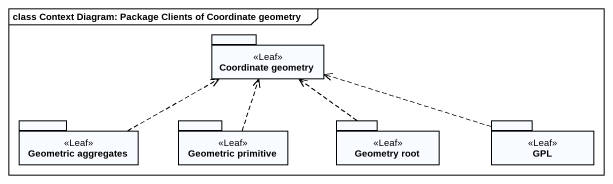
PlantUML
@startuml
mainframe class Context Diagram: Package Clients of Coordinate geometry
package "Coordinate geometry" as Coordinate_geometry <<Leaf>> {
}
package "Geometric aggregates" as Geometric_aggregates <<Leaf>> {
}
package "Geometric primitive" as Geometric_primitive <<Leaf>> {
}
package "Geometry root" as Geometry_root <<Leaf>> {
}
package GPL <<Leaf>> {
}
Geometric_aggregates .right.> Coordinate_geometry
Geometric_primitive .up.> Coordinate_geometry
Geometry_root .up.> Coordinate_geometry
GPL .left.> Coordinate_geometry
@enduml
